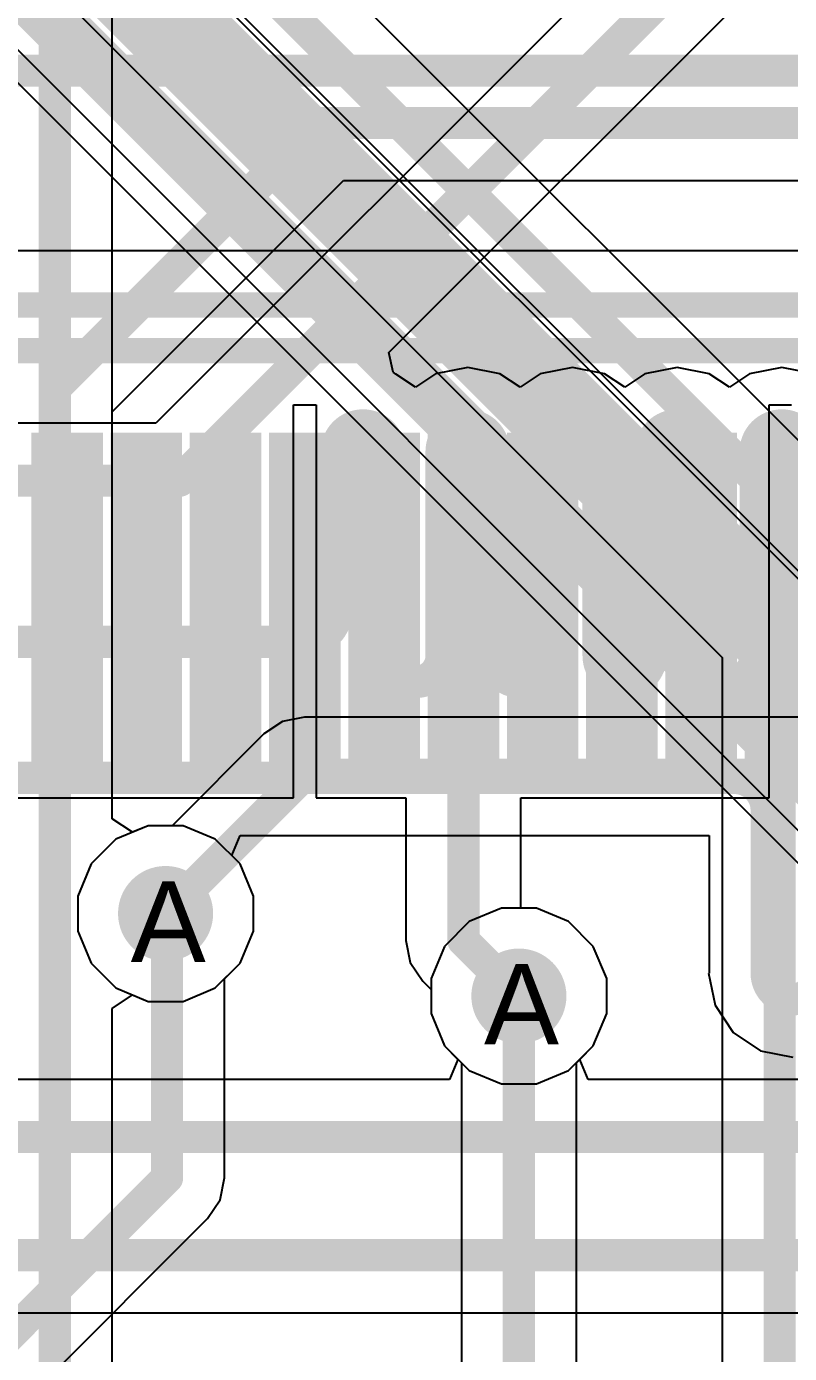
# Model space of a CAD drawing. Header units: inches. Extents: x 0 to 5271, y 0 to 5417.
# Drawn here: x 63.78 to 68.59, y 67.42 to 75.79 of the extents above; entities that cross this region are included whole.
import ezdxf

# ---------------------------------------------------------------- set-up
doc = ezdxf.new("R2010")
doc.units = ezdxf.units.IN
for name, color, linetype in [('Bottom Layer', 5, 'Continuous'), ('Drill Drawing', 1, 'Continuous'), ('L2_GND1', 16, 'Continuous'), ('L3_SIG1', 76, 'Continuous'), ('L4_PWR', 90, 'Continuous'), ('L5_GND2', 156, 'Continuous'), ('L6_SIG2', 130, 'Continuous'), ('L7_GND3', 216, 'Continuous'), ('Top Layer', 1, 'Continuous'), ('Top Paste', 8, 'Continuous'), ('Top Solder', 216, 'Continuous'), ('Via Holes', 16, 'Continuous')]:
    doc.layers.add(name, color=color, linetype=linetype)
doc.styles.add('Arial', font='', dxfattribs={"height": 0.2})
doc.styles.get('Arial').set_extended_font_data('Arial')

# ---------------------------------------------------------------- blocks, each defined once
blk = doc.blocks.new('AS0B826_S78B_7H_23')
at = {"layer": 'Top Layer'}
for points in [[(-10.17505839, 19.13096504), (-9.82505909, 19.13096504), (-9.82505909, 17.13096904), (-10.17505839, 17.13096904)], [(-9.67493239, 19.13096504), (-9.32493309, 19.13096504), (-9.32493309, 17.13096904), (-9.67493239, 17.13096904)], [(-9.175060389999999, 19.13096504), (-8.825061089999998, 19.13096504), (-8.825061089999998, 17.13096904), (-9.175060389999999, 17.13096904)], [(-8.674934389999999, 19.13096504), (-8.32493509, 19.13096504), (-8.32493509, 17.13096904), (-8.674934389999999, 17.13096904)], [(-8.17506239, 19.13096504), (-7.82506309, 19.13096504), (-7.82506309, 17.13096904), (-8.17506239, 17.13096904)], [(-7.674936389999999, 19.13096504), (-7.324937089999999, 19.13096504), (-7.324937089999999, 17.13096904), (-7.674936389999999, 17.13096904)], [(-7.17506439, 19.13096504), (-6.82506509, 19.13096504), (-6.82506509, 17.13096904), (-7.17506439, 17.13096904)], [(-6.675192389999999, 19.13096504), (-6.32519309, 19.13096504), (-6.32519309, 17.13096904), (-6.675192389999999, 17.13096904)], [(-6.17506639, 19.13096504), (-5.825067089999999, 19.13096504), (-5.825067089999999, 17.13096904), (-6.17506639, 17.13096904)], [(-5.67519439, 19.13096504), (-5.325195089999999, 19.13096504), (-5.325195089999999, 17.13096904), (-5.67519439, 17.13096904)]]:
    blk.add_hatch(color=1, dxfattribs=at).paths.add_polyline_path(points)
at = {"layer": 'Top Paste'}
for points in [[(-10.17505839, 19.13096504), (-9.82505909, 19.13096504), (-9.82505909, 17.13096904), (-10.17505839, 17.13096904)], [(-9.67493239, 19.13096504), (-9.32493309, 19.13096504), (-9.32493309, 17.13096904), (-9.67493239, 17.13096904)], [(-9.175060389999999, 19.13096504), (-8.825061089999998, 19.13096504), (-8.825061089999998, 17.13096904), (-9.175060389999999, 17.13096904)], [(-8.674934389999999, 19.13096504), (-8.32493509, 19.13096504), (-8.32493509, 17.13096904), (-8.674934389999999, 17.13096904)], [(-8.17506239, 19.13096504), (-7.82506309, 19.13096504), (-7.82506309, 17.13096904), (-8.17506239, 17.13096904)], [(-7.674936389999999, 19.13096504), (-7.324937089999999, 19.13096504), (-7.324937089999999, 17.13096904), (-7.674936389999999, 17.13096904)], [(-7.17506439, 19.13096504), (-6.82506509, 19.13096504), (-6.82506509, 17.13096904), (-7.17506439, 17.13096904)], [(-6.675192389999999, 19.13096504), (-6.32519309, 19.13096504), (-6.32519309, 17.13096904), (-6.675192389999999, 17.13096904)], [(-6.17506639, 19.13096504), (-5.825067089999999, 19.13096504), (-5.825067089999999, 17.13096904), (-6.17506639, 17.13096904)], [(-5.67519439, 19.13096504), (-5.325195089999999, 19.13096504), (-5.325195089999999, 17.13096904), (-5.67519439, 17.13096904)]]:
    blk.add_hatch(color=8, dxfattribs=at).paths.add_polyline_path(points)
at = {"layer": 'Top Solder'}
for points in [[(-10.22585839, 19.18176504), (-9.77425909, 19.18176504), (-9.77425909, 17.08016904), (-10.22585839, 17.08016904)], [(-9.72573239, 19.18176504), (-9.27413309, 19.18176504), (-9.27413309, 17.08016904), (-9.72573239, 17.08016904)], [(-9.22586039, 19.18176504), (-8.77426109, 19.18176504), (-8.77426109, 17.08016904), (-9.22586039, 17.08016904)], [(-8.72573439, 19.18176504), (-8.27413509, 19.18176504), (-8.27413509, 17.08016904), (-8.72573439, 17.08016904)], [(-8.22586239, 19.18176504), (-7.77426309, 19.18176504), (-7.77426309, 17.08016904), (-8.22586239, 17.08016904)], [(-7.725736389999999, 19.18176504), (-7.274137089999999, 19.18176504), (-7.274137089999999, 17.08016904), (-7.725736389999999, 17.08016904)], [(-7.22586439, 19.18176504), (-6.77426509, 19.18176504), (-6.77426509, 17.08016904), (-7.22586439, 17.08016904)], [(-6.725992389999999, 19.18176504), (-6.274393089999999, 19.18176504), (-6.274393089999999, 17.08016904), (-6.725992389999999, 17.08016904)], [(-6.225866389999999, 19.18176504), (-5.774267089999999, 19.18176504), (-5.774267089999999, 17.08016904), (-6.225866389999999, 17.08016904)], [(-5.725994389999999, 19.18176504), (-5.27439509, 19.18176504), (-5.27439509, 17.08016904), (-5.725994389999999, 17.08016904)]]:
    blk.add_hatch(color=216, dxfattribs=at).paths.add_polyline_path(points)

msp = doc.modelspace()

# ---------------------------------------------------------------- hatches: boundary and pattern name
at = {"layer": 'Bottom Layer'}
h = msp.add_hatch(color=5, dxfattribs=at)
edge = h.paths.add_edge_path()
edge.add_arc((64.6557, 70.1929), 0.2999994, 0, 360)
h = msp.add_hatch(color=5, dxfattribs=at)
edge = h.paths.add_edge_path()
edge.add_arc((66.88434172, 69.67220508), 0.2999994, 0, 360)
at = {"layer": 'L2_GND1'}
h = msp.add_hatch(color=16, dxfattribs=at)
edge = h.paths.add_edge_path()
edge.add_arc((64.6557, 70.1929), 0.2999994, 0, 360)
h = msp.add_hatch(color=16, dxfattribs=at)
edge = h.paths.add_edge_path()
edge.add_arc((66.88434172, 69.67220508), 0.2999994, 0, 360)
at = {"layer": 'L3_SIG1'}
h = msp.add_hatch(color=76, dxfattribs=at)
edge = h.paths.add_edge_path()
edge.add_arc((64.6557, 70.1929), 0.2999994, 0, 360)
h = msp.add_hatch(color=76, dxfattribs=at)
edge = h.paths.add_edge_path()
edge.add_arc((66.88434172, 69.67220508), 0.2999994, 0, 360)
at = {"layer": 'L4_PWR'}
h = msp.add_hatch(color=90, dxfattribs=at)
edge = h.paths.add_edge_path()
edge.add_arc((64.6557, 70.1929), 0.2999994, 0, 360)
h = msp.add_hatch(color=90, dxfattribs=at)
edge = h.paths.add_edge_path()
edge.add_arc((66.88434172, 69.67220508), 0.2999994, 0, 360)
at = {"layer": 'L5_GND2'}
h = msp.add_hatch(color=156, dxfattribs=at)
edge = h.paths.add_edge_path()
edge.add_arc((64.6557, 70.1929), 0.2999994, 0, 360)
h = msp.add_hatch(color=156, dxfattribs=at)
edge = h.paths.add_edge_path()
edge.add_arc((66.88434172, 69.67220508), 0.2999994, 0, 360)
at = {"layer": 'L6_SIG2'}
h = msp.add_hatch(color=130, dxfattribs=at)
edge = h.paths.add_edge_path()
edge.add_arc((64.6557, 70.1929), 0.2999994, 0, 360)
h = msp.add_hatch(color=130, dxfattribs=at)
edge = h.paths.add_edge_path()
edge.add_arc((66.88434172, 69.67220508), 0.2999994, 0, 360)
at = {"layer": 'L7_GND3'}
h = msp.add_hatch(color=216, dxfattribs=at)
edge = h.paths.add_edge_path()
edge.add_arc((64.6557, 70.1929), 0.2999994, 0, 360)
h = msp.add_hatch(color=216, dxfattribs=at)
edge = h.paths.add_edge_path()
edge.add_arc((66.88434172, 69.67220508), 0.2999994, 0, 360)
at = {"layer": 'Top Layer'}
h = msp.add_hatch(color=1, dxfattribs=at)
edge = h.paths.add_edge_path()
edge.add_arc((64.6557, 70.1929), 0.2999994, 0, 360)
h = msp.add_hatch(color=1, dxfattribs=at)
edge = h.paths.add_edge_path()
edge.add_arc((66.88434172, 69.67220508), 0.2999994, 0, 360)
at = {"layer": 'Via Holes'}
h = msp.add_hatch(color=7, dxfattribs=at)
edge = h.paths.add_edge_path()
edge.add_arc((64.6557, 70.1929), 0.1499997, 0, 360)
h = msp.add_hatch(color=7, dxfattribs=at)
edge = h.paths.add_edge_path()
edge.add_arc((66.88434172, 69.67220508), 0.1499997, 0, 360)

# ---------------------------------------------------------------- linework, layer by layer
at = {"layer": 'Bottom Layer'}
for p, q in [((64.31976722, 73.35741741999999), (65.77897944, 74.81663218)), ((65.77897944, 74.81663218), (69.22151256, 74.81663218)), ((64.31976722, 70.79086172), (64.31976722, 73.35741741999999)), ((65.39325249999999, 71.40416757999999), (65.2756251, 71.32557489999999)), ((65.532, 71.43176976), (65.39325249999999, 71.40416757999999)), ((65.5320127, 71.43176722), (65.532, 71.43176976)), ((74.25001405999998, 71.43176722), (65.5320127, 71.43176722)), ((65.27562001999999, 71.32556728), (64.6969496, 70.7468994)), ((65.2756251, 71.32557489999999), (65.27562001999999, 71.32556728)), ((64.44676976, 70.70600286), (64.31976722, 70.79086172)), ((64.5455021, 70.7468994), (64.44676976, 70.70600286)), ((64.6969496, 70.7468994), (64.5455021, 70.7468994))]:
    msp.add_line(p, q, dxfattribs=at)
for points in [[(61.45110392, 75.50939939999999, 0.2032, 0.2032, 0), (98.15467287999999, 75.50939939999999, 0.2032, 0.2032, 0)], [(63.95719999999999, 73.5076, 0.2032, 0.2032, 0), (65.62879939999999, 75.1791994, 0.2032, 0.2032, 0)], [(65.62879939999999, 75.1791994, 0.2032, 0.2032, 0), (98.82659939999999, 75.1791994, 0.2032, 0.2032, 0)], [(63.95719999999999, 65.3796, 0.2032, 0.2032, 0), (63.95719999999999, 73.5076, 0.2032, 0.2032, 0)], [(64.6557, 70.1929, 0.2032, 0.2032, 0), (65.532, 71.0692, 0.2032, 0.2032, 0)], [(65.532, 71.0692, 0.2032, 0.2032, 0), (74.40019663999999, 71.0692, 0.2032, 0.2032, 0)]]:
    msp.add_lwpolyline(points, format="xyseb", dxfattribs=at)
for points in [[(65.5779994, 75.1791994, 0.1016, 0.1016, 1), (65.6795994, 75.1791994, 0.1016, 0.1016, 1)], [(65.5779994, 75.1791994, 0.1016, 0.1016, 1), (65.6795994, 75.1791994, 0.1016, 0.1016, 1)], [(63.9064, 73.5076, 0.1016, 0.1016, 1), (64.008, 73.5076, 0.1016, 0.1016, 1)], [(63.9064, 73.5076, 0.1016, 0.1016, 1), (64.008, 73.5076, 0.1016, 0.1016, 1)], [(65.48119999999999, 71.0692, 0.1016, 0.1016, 1), (65.58279999999999, 71.0692, 0.1016, 0.1016, 1)], [(65.48119999999999, 71.0692, 0.1016, 0.1016, 1), (65.58279999999999, 71.0692, 0.1016, 0.1016, 1)], [(64.60489999999999, 70.1929, 0.1016, 0.1016, 1), (64.70649999999999, 70.1929, 0.1016, 0.1016, 1)]]:
    msp.add_lwpolyline(points, format="xyseb", close=True, dxfattribs=at)
at = {"layer": 'L2_GND1'}
for p, q in [((64.31976722, 70.79086172), (64.31976722, 76.9188327)), ((64.44676976, 70.70600286), (64.31976722, 70.79086172)), ((64.5455021, 70.7468994), (64.44676976, 70.70600286)), ((64.7658979, 70.7468994), (64.5455021, 70.7468994)), ((64.96951446, 70.66255869999999), (64.7658979, 70.7468994)), ((65.12535869999999, 70.50671446), (64.96951446, 70.66255869999999)), ((65.2096994, 70.3030979), (65.12535869999999, 70.50671446)), ((65.2096994, 70.08270209999999), (65.2096994, 70.3030979)), ((66.77414382, 70.22620447999999), (66.57052725999999, 70.14186378)), ((66.99453962, 70.22620447999999), (66.77414382, 70.22620447999999)), ((67.19815618, 70.14186378), (66.99453962, 70.22620447999999)), ((65.12535869999999, 69.87908553999999), (65.2096994, 70.08270209999999)), ((66.57052725999999, 70.14186378), (66.41468302, 69.98601954)), ((67.35400041999999, 69.98601954), (67.19815618, 70.14186378)), ((66.41468302, 69.98601954), (66.33034232, 69.78240297999999)), ((67.43834111999999, 69.78240297999999), (67.35400041999999, 69.98601954)), ((64.96951446, 69.7232413), (65.12535869999999, 69.87908553999999)), ((66.33034232, 69.78240297999999), (66.33034232, 69.56200718)), ((67.43834111999999, 69.56200718), (67.43834111999999, 69.78240297999999)), ((64.31976722, 69.59493828), (64.44676976, 69.67979714)), ((64.44676976, 69.67979714), (64.5455021, 69.6389006)), ((64.7658979, 69.6389006), (64.96951446, 69.7232413)), ((64.31976722, 65.80050594), (64.31976722, 69.59493828)), ((64.5455021, 69.6389006), (64.7658979, 69.6389006)), ((66.33034232, 69.56200718), (66.41468302, 69.35839062)), ((67.35400041999999, 69.35839062), (67.43834111999999, 69.56200718)), ((66.41468302, 69.35839062), (66.57052725999999, 69.20254638)), ((67.19815618, 69.20254638), (67.35400041999999, 69.35839062)), ((66.57052725999999, 69.20254638), (66.77414382, 69.11820567999999)), ((66.99453962, 69.11820567999999), (67.19815618, 69.20254638)), ((66.77414382, 69.11820567999999), (66.99453962, 69.11820567999999))]:
    msp.add_line(p, q, dxfattribs=at)
msp.add_lwpolyline([(63.95719999999999, 65.3796, 0.2032, 0.2032, 0), (63.95719999999999, 78.0034, 0.2032, 0.2032, 0)], format="xyseb", dxfattribs=at)
at = {"layer": 'L3_SIG1'}
for p, q in [((60.02711134, 79.12932357999999), (71.72180474, 67.43463272)), ((69.07125631999999, 72.75256721999999), (64.9078839, 76.91593964)), ((64.5455021, 70.7468994), (64.34188553999999, 70.66255869999999)), ((64.7658979, 70.7468994), (64.5455021, 70.7468994)), ((64.96951446, 70.66255869999999), (64.7658979, 70.7468994)), ((64.34188553999999, 70.66255869999999), (64.1860413, 70.50671446)), ((65.12535869999999, 70.50671446), (64.96951446, 70.66255869999999)), ((64.1860413, 70.50671446), (64.1017006, 70.3030979)), ((65.2096994, 70.3030979), (65.12535869999999, 70.50671446)), ((64.1017006, 70.3030979), (64.1017006, 70.08270209999999)), ((65.2096994, 70.08270209999999), (65.2096994, 70.3030979)), ((66.77414382, 70.22620447999999), (66.57052725999999, 70.14186378)), ((66.99453962, 70.22620447999999), (66.77414382, 70.22620447999999)), ((67.19815618, 70.14186378), (66.99453962, 70.22620447999999)), ((64.1017006, 70.08270209999999), (64.1860413, 69.87908553999999)), ((65.12535869999999, 69.87908553999999), (65.2096994, 70.08270209999999)), ((66.57052725999999, 70.14186378), (66.41468302, 69.98601954)), ((67.35400041999999, 69.98601954), (67.19815618, 70.14186378)), ((66.41468302, 69.98601954), (66.33034232, 69.78240297999999)), ((67.43834111999999, 69.78240297999999), (67.35400041999999, 69.98601954)), ((64.1860413, 69.87908553999999), (64.34188553999999, 69.7232413)), ((64.96951446, 69.7232413), (65.12535869999999, 69.87908553999999)), ((66.33034232, 69.78240297999999), (66.33034232, 69.56200718)), ((67.43834111999999, 69.56200718), (67.43834111999999, 69.78240297999999)), ((64.34188553999999, 69.7232413), (64.5455021, 69.6389006)), ((64.7658979, 69.6389006), (64.96951446, 69.7232413)), ((64.5455021, 69.6389006), (64.7658979, 69.6389006)), ((66.33034232, 69.56200718), (66.41468302, 69.35839062)), ((67.35400041999999, 69.35839062), (67.43834111999999, 69.56200718)), ((66.41468302, 69.35839062), (66.52177449999999, 69.25129913999999)), ((67.24690894, 69.25129913999999), (67.35400041999999, 69.35839062)), ((66.52177449999999, 69.25129913999999), (66.52177449999999, 45.95252176)), ((67.24690894, 45.80235441999999), (67.24690894, 69.25129913999999))]:
    msp.add_line(p, q, dxfattribs=at)
for points in [[(54.26364052, 85.4055442, 0.2032, 0.2032, 0), (71.97818471999999, 67.691, 0.2032, 0.2032, 0)], [(54.90214571999999, 85.30585427999999, 0.2032, 0.2032, 0), (71.80579999999999, 68.4022, 0.2032, 0.2032, 0)], [(55.56361251999999, 85.20864848, 0.2032, 0.2032, 0), (71.71965082, 69.05261018, 0.2032, 0.2032, 0)], [(56.20211772, 85.10895855999999, 0.2032, 0.2032, 0), (68.92107628, 72.39, 0.2032, 0.2032, 0)], [(66.88434172, 45.80234171999999, 0.2032, 0.2032, 0), (66.88434172, 69.67220508, 0.2032, 0.2032, 0)]]:
    msp.add_lwpolyline(points, format="xyseb", dxfattribs=at)
msp.add_lwpolyline([(66.83354172, 69.67220508, 0.1016, 0.1016, 1), (66.93514172, 69.67220508, 0.1016, 0.1016, 1)], format="xyseb", close=True, dxfattribs=at)
at = {"layer": 'L4_PWR'}
for p, q in [((64.5455021, 70.7468994), (64.34188553999999, 70.66255869999999)), ((64.7658979, 70.7468994), (64.5455021, 70.7468994)), ((64.96951446, 70.66255869999999), (64.7658979, 70.7468994)), ((64.34188553999999, 70.66255869999999), (64.1860413, 70.50671446)), ((65.12535869999999, 70.50671446), (64.96951446, 70.66255869999999)), ((64.1860413, 70.50671446), (64.1017006, 70.3030979)), ((65.2096994, 70.3030979), (65.12535869999999, 70.50671446)), ((64.1017006, 70.3030979), (64.1017006, 70.08270209999999)), ((65.2096994, 70.08270209999999), (65.2096994, 70.3030979)), ((66.77414382, 70.22620447999999), (66.57052725999999, 70.14186378)), ((66.99453962, 70.22620447999999), (66.77414382, 70.22620447999999)), ((67.19815618, 70.14186378), (66.99453962, 70.22620447999999)), ((64.1017006, 70.08270209999999), (64.1860413, 69.87908553999999)), ((65.12535869999999, 69.87908553999999), (65.2096994, 70.08270209999999)), ((66.57052725999999, 70.14186378), (66.41468302, 69.98601954)), ((67.35400041999999, 69.98601954), (67.19815618, 70.14186378)), ((66.41468302, 69.98601954), (66.33034232, 69.78240297999999)), ((67.43834111999999, 69.78240297999999), (67.35400041999999, 69.98601954)), ((64.1860413, 69.87908553999999), (64.34188553999999, 69.7232413)), ((64.96951446, 69.7232413), (65.12535869999999, 69.87908553999999)), ((66.33034232, 69.78240297999999), (66.33034232, 69.56200718)), ((67.43834111999999, 69.56200718), (67.43834111999999, 69.78240297999999)), ((64.34188553999999, 69.7232413), (64.5455021, 69.6389006)), ((64.7658979, 69.6389006), (64.96951446, 69.7232413)), ((64.5455021, 69.6389006), (64.7658979, 69.6389006)), ((66.33034232, 69.56200718), (66.41468302, 69.35839062)), ((67.35400041999999, 69.35839062), (67.43834111999999, 69.56200718)), ((66.41468302, 69.35839062), (66.57052725999999, 69.20254638)), ((67.19815618, 69.20254638), (67.35400041999999, 69.35839062)), ((66.57052725999999, 69.20254638), (66.77414382, 69.11820567999999)), ((66.99453962, 69.11820567999999), (67.19815618, 69.20254638)), ((66.77414382, 69.11820567999999), (66.99453962, 69.11820567999999))]:
    msp.add_line(p, q, dxfattribs=at)
at = {"layer": 'L5_GND2'}
for p, q in [((68.7855749, 72.2145749), (61.4703749, 79.52977489999999)), ((61.06381742, 78.91083277999999), (68.16663278, 71.80801742)), ((68.16663278, 71.80801742), (68.16663278, 61.74130654)), ((64.5455021, 70.7468994), (64.34188553999999, 70.66255869999999)), ((64.7658979, 70.7468994), (64.5455021, 70.7468994)), ((64.96951446, 70.66255869999999), (64.7658979, 70.7468994)), ((64.34188553999999, 70.66255869999999), (64.1860413, 70.50671446)), ((65.12535869999999, 70.50671446), (64.96951446, 70.66255869999999)), ((64.1860413, 70.50671446), (64.1017006, 70.3030979)), ((65.2096994, 70.3030979), (65.12535869999999, 70.50671446)), ((64.1017006, 70.3030979), (64.1017006, 70.08270209999999)), ((65.2096994, 70.08270209999999), (65.2096994, 70.3030979)), ((66.77414382, 70.22620447999999), (66.57052725999999, 70.14186378)), ((66.99453962, 70.22620447999999), (66.77414382, 70.22620447999999)), ((67.19815618, 70.14186378), (66.99453962, 70.22620447999999)), ((64.1017006, 70.08270209999999), (64.1860413, 69.87908553999999)), ((65.12535869999999, 69.87908553999999), (65.2096994, 70.08270209999999)), ((66.57052725999999, 70.14186378), (66.41468302, 69.98601954)), ((67.35400041999999, 69.98601954), (67.19815618, 70.14186378)), ((66.41468302, 69.98601954), (66.33034232, 69.78240297999999)), ((67.43834111999999, 69.78240297999999), (67.35400041999999, 69.98601954)), ((64.1860413, 69.87908553999999), (64.34188553999999, 69.7232413)), ((64.96951446, 69.7232413), (65.12535869999999, 69.87908553999999)), ((66.33034232, 69.78240297999999), (66.33034232, 69.56200718)), ((67.43834111999999, 69.56200718), (67.43834111999999, 69.78240297999999)), ((64.34188553999999, 69.7232413), (64.5455021, 69.6389006)), ((64.7658979, 69.6389006), (64.96951446, 69.7232413)), ((64.5455021, 69.6389006), (64.7658979, 69.6389006)), ((66.33034232, 69.56200718), (66.41468302, 69.35839062)), ((67.35400041999999, 69.35839062), (67.43834111999999, 69.56200718)), ((66.41468302, 69.35839062), (66.57052725999999, 69.20254638)), ((67.19815618, 69.20254638), (67.35400041999999, 69.35839062)), ((66.57052725999999, 69.20254638), (66.77414382, 69.11820567999999)), ((66.99453962, 69.11820567999999), (67.19815618, 69.20254638)), ((66.77414382, 69.11820567999999), (66.99453962, 69.11820567999999))]:
    msp.add_line(p, q, dxfattribs=at)
for points in [[(61.214, 79.2734, 0.2032, 0.2032, 0), (68.52919999999999, 71.9582, 0.2032, 0.2032, 0)], [(68.52919999999999, 61.32040059999999, 0.2032, 0.2032, 0), (68.52919999999999, 71.9582, 0.2032, 0.2032, 0)]]:
    msp.add_lwpolyline(points, format="xyseb", dxfattribs=at)
msp.add_lwpolyline([(68.4784, 71.9582, 0.1016, 0.1016, 1), (68.58, 71.9582, 0.1016, 0.1016, 1)], format="xyseb", close=True, dxfattribs=at)
msp.add_lwpolyline([(68.4784, 71.9582, 0.1016, 0.1016, 1), (68.58, 71.9582, 0.1016, 0.1016, 1)], format="xyseb", close=True, dxfattribs=at)
at = {"layer": 'L6_SIG2'}
for p, q in [((66.06493264, 73.73098284), (74.00708084, 81.67313358)), ((68.21194892, 76.90349872), (64.59441741999998, 73.28596721999999)), ((66.09037582, 73.60886726), (66.06493264, 73.73098284)), ((66.10835648, 73.59480074), (66.09037582, 73.60886726)), ((66.23160744, 73.51244885999999), (66.10835648, 73.59480074)), ((66.35864046, 73.59732804), (66.23160744, 73.51244885999999)), ((66.56180744, 73.63773943999999), (66.35864046, 73.59732804)), ((66.76497441999999, 73.59732804), (66.56180744, 73.63773943999999)), ((66.89200743999999, 73.51244885999999), (66.76497441999999, 73.59732804)), ((67.01904046, 73.59732804), (66.89200743999999, 73.51244885999999)), ((67.22220744, 73.63773943999999), (67.01904046, 73.59732804)), ((67.42537442, 73.59732804), (67.22220744, 73.63773943999999)), ((67.55240744, 73.51244885999999), (67.42537442, 73.59732804)), ((67.67944046, 73.59732804), (67.55240744, 73.51244885999999)), ((67.88260744, 73.63773943999999), (67.67944046, 73.59732804)), ((68.08577441999999, 73.59732804), (67.88260744, 73.63773943999999)), ((68.21280743999999, 73.51244885999999), (68.08577441999999, 73.59732804)), ((68.33984045999999, 73.59732804), (68.21280743999999, 73.51244885999999)), ((68.54300744, 73.63773943999999), (68.33984045999999, 73.59732804)), ((68.74617442, 73.59732804), (68.54300744, 73.63773943999999)), ((64.59441741999998, 73.28596721999999), (61.23057604, 73.28596721999999)), ((65.07328362, 70.55878953999999), (65.12588956, 70.68578953999999)), ((65.12588956, 70.68578953999999), (68.08483208, 70.68578953999999)), ((68.08483208, 70.68578953999999), (68.08483208, 69.81716288)), ((65.12535869999999, 70.50671446), (65.07328362, 70.55878953999999)), ((65.2096994, 70.3030979), (65.12535869999999, 70.50671446)), ((65.2096994, 70.08270209999999), (65.2096994, 70.3030979)), ((66.77414382, 70.22620447999999), (66.57052725999999, 70.14186378)), ((66.99453962, 70.22620447999999), (66.77414382, 70.22620447999999)), ((67.19815618, 70.14186378), (66.99453962, 70.22620447999999)), ((65.12535869999999, 69.87908553999999), (65.2096994, 70.08270209999999)), ((66.57052725999999, 70.14186378), (66.41468302, 69.98601954)), ((67.35400041999999, 69.98601954), (67.19815618, 70.14186378)), ((66.41468302, 69.98601954), (66.33034232, 69.78240297999999)), ((67.43834111999999, 69.78240297999999), (67.35400041999999, 69.98601954)), ((65.02735788, 69.78108472), (65.12535869999999, 69.87908553999999)), ((68.08483208, 69.81716288), (68.08159866, 69.81716288)), ((68.08159866, 69.81716288), (68.12201006000001, 69.6139959)), ((65.02735788, 68.52560335999999), (65.02735788, 69.78108472)), ((66.33034232, 69.78240297999999), (66.33034232, 69.56200718)), ((67.43834111999999, 69.56200718), (67.43834111999999, 69.78240297999999)), ((66.33034232, 69.56200718), (66.41468302, 69.35839062)), ((67.35400041999999, 69.35839062), (67.43834111999999, 69.56200718)), ((68.12201006000001, 69.6139959), (68.23709491999999, 69.44175849999999)), ((68.23709491999999, 69.44175849999999), (68.40933232, 69.32667364)), ((66.41468302, 69.35839062), (66.57052725999999, 69.20254638)), ((67.19815618, 69.20254638), (67.35400041999999, 69.35839062)), ((68.40933232, 69.32667364), (68.6124993, 69.28626224)), ((66.57052725999999, 69.20254638), (66.77414382, 69.11820567999999)), ((66.99453962, 69.11820567999999), (67.19815618, 69.20254638)), ((66.77414382, 69.11820567999999), (66.99453962, 69.11820567999999)), ((64.99975824, 68.38684316), (65.02736042, 68.52559065999999)), ((65.02736042, 68.52559065999999), (65.02735788, 68.52560335999999)), ((64.92116556, 68.26921576), (64.99975824, 68.38684316)), ((63.79714698, 67.14519718), (64.92115794, 68.26921068)), ((64.92115794, 68.26921068), (64.92116556, 68.26921576))]:
    msp.add_line(p, q, dxfattribs=at)
for points in [[(64.74459999999999, 72.9234, 0.2032, 0.2032, 0), (73.85690079999999, 82.0357008, 0.2032, 0.2032, 0)], [(65.73630744, 73.10683879999999, 0.2032, 0.2032, -0.9999999999999999), (66.06650744, 73.10683879999999, 0.2032, 0.2032, 0)], [(66.39670744, 73.10683879999999, 0.2032, 0.2032, -0.9999999999999999), (66.72690743999999, 73.10683879999999, 0.2032, 0.2032, 0)], [(67.05710744, 73.10683879999999, 0.2032, 0.2032, -0.9999999999999999), (67.38730744, 73.10683879999999, 0.2032, 0.2032, 0)], [(67.71750743999999, 73.10683879999999, 0.2032, 0.2032, -0.9999999999999999), (68.04770744, 73.10683879999999, 0.2032, 0.2032, 0)], [(68.37790743999999, 73.10683879999999, 0.2032, 0.2032, -0.9999999999999999), (68.70810744, 73.10683879999999, 0.2032, 0.2032, 0)], [(65.73630744, 72.11059999999999, 0.2032, 0.2032, 0), (65.73630744, 73.10683879999999, 0.2032, 0.2032, 0)], [(66.06650744, 71.8185, 0.2032, 0.2032, 0), (66.06650744, 73.10683879999999, 0.2032, 0.2032, 0)], [(66.39670744, 71.8185, 0.2032, 0.2032, 0), (66.39670744, 73.10683879999999, 0.2032, 0.2032, 0)], [(66.72690743999999, 71.8185, 0.2032, 0.2032, 0), (66.72690743999999, 73.10683879999999, 0.2032, 0.2032, 0)], [(67.05710744, 71.8185, 0.2032, 0.2032, 0), (67.05710744, 73.10683879999999, 0.2032, 0.2032, 0)], [(67.38730744, 71.8185, 0.2032, 0.2032, 0), (67.38730744, 73.10683879999999, 0.2032, 0.2032, 0)], [(67.71750743999999, 71.8185, 0.2032, 0.2032, 0), (67.71750743999999, 73.10683879999999, 0.2032, 0.2032, 0)], [(68.04770744, 71.8185, 0.2032, 0.2032, 0), (68.04770744, 73.10683879999999, 0.2032, 0.2032, 0)], [(68.37790743999999, 71.8185, 0.2032, 0.2032, 0), (68.37790743999999, 73.10683879999999, 0.2032, 0.2032, 0)], [(58.89070264, 72.9234, 0.2032, 0.2032, 0), (64.74459999999999, 72.9234, 0.2032, 0.2032, 0)], [(65.73630744, 72.11059999999999, 0.2032, 0.2032, -0.4142135623730951), (65.53310744, 71.9074, 0.2032, 0.2032, 0)], [(58.90502823999999, 71.9074, 0.2032, 0.2032, 0), (65.43149474, 71.9074, 0.2032, 0.2032, 0)], [(65.43149474, 71.9074, 0.2032, 0.2032, 0), (65.53310744, 71.9074, 0.2032, 0.2032, 0)], [(66.39670744, 71.8185, 0.2032, 0.2032, -0.9999999999999999), (66.06650744, 71.8185, 0.2032, 0.2032, 0)], [(67.05710744, 71.8185, 0.2032, 0.2032, -0.9999999999999999), (66.72690743999999, 71.8185, 0.2032, 0.2032, 0)], [(67.71750743999999, 71.8185, 0.2032, 0.2032, -0.9999999999999999), (67.38730744, 71.8185, 0.2032, 0.2032, 0)], [(68.37790743999999, 71.8185, 0.2032, 0.2032, -0.9999999999999999), (68.04770744, 71.8185, 0.2032, 0.2032, 0)], [(59.0763106, 71.04835676, 0.2032, 0.2032, 0), (67.8123866, 71.04835676, 0.2032, 0.2032, 0)], [(67.8123866, 71.04835676, 0.2032, 0.2032, 0), (68.2441993, 71.04835676, 0.2032, 0.2032, 0)], [(68.2441993, 71.04835676, 0.2032, 0.2032, -0.4142135623730951), (68.4473993, 70.84515676, 0.2032, 0.2032, 0)], [(68.4473993, 69.81716288, 0.2032, 0.2032, 0), (68.4473993, 70.84515676, 0.2032, 0.2032, 0)], [(64.6557, 70.1929, 0.2032, 0.2032, 0), (64.66479066, 70.18380934, 0.2032, 0.2032, 0)], [(64.66479066, 68.52559065999999, 0.2032, 0.2032, 0), (64.66479066, 70.18380934, 0.2032, 0.2032, 0)], [(68.77759929999999, 69.81716288, 0.2032, 0.2032, -0.9999999999999999), (68.4473993, 69.81716288, 0.2032, 0.2032, 0)], [(63.54077208, 67.40157208, 0.2032, 0.2032, 0), (64.66479066, 68.52559065999999, 0.2032, 0.2032, 0)]]:
    msp.add_lwpolyline(points, format="xyseb", dxfattribs=at)
for points in [[(65.68550744, 73.10683879999999, 0.1016, 0.1016, 1), (65.78710744, 73.10683879999999, 0.1016, 0.1016, 1)], [(65.68550744, 73.10683879999999, 0.1016, 0.1016, 1), (65.78710744, 73.10683879999999, 0.1016, 0.1016, 1)], [(66.01570744, 73.10683879999999, 0.1016, 0.1016, 1), (66.11730743999999, 73.10683879999999, 0.1016, 0.1016, 1)], [(66.01570744, 73.10683879999999, 0.1016, 0.1016, 1), (66.11730743999999, 73.10683879999999, 0.1016, 0.1016, 1)], [(66.34590743999999, 73.10683879999999, 0.1016, 0.1016, 1), (66.44750744, 73.10683879999999, 0.1016, 0.1016, 1)], [(66.34590743999999, 73.10683879999999, 0.1016, 0.1016, 1), (66.44750744, 73.10683879999999, 0.1016, 0.1016, 1)], [(66.67610744, 73.10683879999999, 0.1016, 0.1016, 1), (66.77770744, 73.10683879999999, 0.1016, 0.1016, 1)], [(66.67610744, 73.10683879999999, 0.1016, 0.1016, 1), (66.77770744, 73.10683879999999, 0.1016, 0.1016, 1)], [(67.00630744, 73.10683879999999, 0.1016, 0.1016, 1), (67.10790743999999, 73.10683879999999, 0.1016, 0.1016, 1)], [(67.00630744, 73.10683879999999, 0.1016, 0.1016, 1), (67.10790743999999, 73.10683879999999, 0.1016, 0.1016, 1)], [(67.33650743999999, 73.10683879999999, 0.1016, 0.1016, 1), (67.43810744, 73.10683879999999, 0.1016, 0.1016, 1)], [(67.33650743999999, 73.10683879999999, 0.1016, 0.1016, 1), (67.43810744, 73.10683879999999, 0.1016, 0.1016, 1)], [(67.66670744, 73.10683879999999, 0.1016, 0.1016, 1), (67.76830743999999, 73.10683879999999, 0.1016, 0.1016, 1)], [(67.66670744, 73.10683879999999, 0.1016, 0.1016, 1), (67.76830743999999, 73.10683879999999, 0.1016, 0.1016, 1)], [(67.99690744, 73.10683879999999, 0.1016, 0.1016, 1), (68.09850744, 73.10683879999999, 0.1016, 0.1016, 1)], [(67.99690744, 73.10683879999999, 0.1016, 0.1016, 1), (68.09850744, 73.10683879999999, 0.1016, 0.1016, 1)], [(68.32710743999999, 73.10683879999999, 0.1016, 0.1016, 1), (68.42870744, 73.10683879999999, 0.1016, 0.1016, 1)], [(68.32710743999999, 73.10683879999999, 0.1016, 0.1016, 1), (68.42870744, 73.10683879999999, 0.1016, 0.1016, 1)], [(64.6938, 72.9234, 0.1016, 0.1016, 1), (64.7954, 72.9234, 0.1016, 0.1016, 1)], [(64.6938, 72.9234, 0.1016, 0.1016, 1), (64.7954, 72.9234, 0.1016, 0.1016, 1)], [(65.68550744, 72.11059999999999, 0.1016, 0.1016, 1), (65.78710744, 72.11059999999999, 0.1016, 0.1016, 1)], [(65.68550744, 72.11059999999999, 0.1016, 0.1016, 1), (65.78710744, 72.11059999999999, 0.1016, 0.1016, 1)], [(65.38069474, 71.9074, 0.1016, 0.1016, 1), (65.48229474, 71.9074, 0.1016, 0.1016, 1)], [(65.38069474, 71.9074, 0.1016, 0.1016, 1), (65.48229474, 71.9074, 0.1016, 0.1016, 1)], [(65.48230744, 71.9074, 0.1016, 0.1016, 1), (65.58390743999999, 71.9074, 0.1016, 0.1016, 1)], [(65.48230744, 71.9074, 0.1016, 0.1016, 1), (65.58390743999999, 71.9074, 0.1016, 0.1016, 1)], [(66.01570744, 71.8185, 0.1016, 0.1016, 1), (66.11730743999999, 71.8185, 0.1016, 0.1016, 1)], [(66.01570744, 71.8185, 0.1016, 0.1016, 1), (66.11730743999999, 71.8185, 0.1016, 0.1016, 1)], [(66.34590743999999, 71.8185, 0.1016, 0.1016, 1), (66.44750744, 71.8185, 0.1016, 0.1016, 1)], [(66.34590743999999, 71.8185, 0.1016, 0.1016, 1), (66.44750744, 71.8185, 0.1016, 0.1016, 1)], [(66.67610744, 71.8185, 0.1016, 0.1016, 1), (66.77770744, 71.8185, 0.1016, 0.1016, 1)], [(66.67610744, 71.8185, 0.1016, 0.1016, 1), (66.77770744, 71.8185, 0.1016, 0.1016, 1)], [(67.00630744, 71.8185, 0.1016, 0.1016, 1), (67.10790743999999, 71.8185, 0.1016, 0.1016, 1)], [(67.00630744, 71.8185, 0.1016, 0.1016, 1), (67.10790743999999, 71.8185, 0.1016, 0.1016, 1)], [(67.33650743999999, 71.8185, 0.1016, 0.1016, 1), (67.43810744, 71.8185, 0.1016, 0.1016, 1)], [(67.33650743999999, 71.8185, 0.1016, 0.1016, 1), (67.43810744, 71.8185, 0.1016, 0.1016, 1)], [(67.66670744, 71.8185, 0.1016, 0.1016, 1), (67.76830743999999, 71.8185, 0.1016, 0.1016, 1)], [(67.66670744, 71.8185, 0.1016, 0.1016, 1), (67.76830743999999, 71.8185, 0.1016, 0.1016, 1)], [(67.99690744, 71.8185, 0.1016, 0.1016, 1), (68.09850744, 71.8185, 0.1016, 0.1016, 1)], [(67.99690744, 71.8185, 0.1016, 0.1016, 1), (68.09850744, 71.8185, 0.1016, 0.1016, 1)], [(68.32710743999999, 71.8185, 0.1016, 0.1016, 1), (68.42870744, 71.8185, 0.1016, 0.1016, 1)], [(68.32710743999999, 71.8185, 0.1016, 0.1016, 1), (68.42870744, 71.8185, 0.1016, 0.1016, 1)], [(67.76158659999999, 71.04835676, 0.1016, 0.1016, 1), (67.86318659999999, 71.04835676, 0.1016, 0.1016, 1)], [(67.76158659999999, 71.04835676, 0.1016, 0.1016, 1), (67.86318659999999, 71.04835676, 0.1016, 0.1016, 1)], [(68.1933993, 71.04835676, 0.1016, 0.1016, 1), (68.29499929999999, 71.04835676, 0.1016, 0.1016, 1)], [(68.1933993, 71.04835676, 0.1016, 0.1016, 1), (68.29499929999999, 71.04835676, 0.1016, 0.1016, 1)], [(68.39659929999999, 70.84515676, 0.1016, 0.1016, 1), (68.4981993, 70.84515676, 0.1016, 0.1016, 1)], [(68.39659929999999, 70.84515676, 0.1016, 0.1016, 1), (68.4981993, 70.84515676, 0.1016, 0.1016, 1)], [(64.60489999999999, 70.1929, 0.1016, 0.1016, 1), (64.70649999999999, 70.1929, 0.1016, 0.1016, 1)], [(64.61399066, 70.18380934, 0.1016, 0.1016, 1), (64.71559065999999, 70.18380934, 0.1016, 0.1016, 1)], [(64.61399066, 70.18380934, 0.1016, 0.1016, 1), (64.71559065999999, 70.18380934, 0.1016, 0.1016, 1)], [(68.39659929999999, 69.81716288, 0.1016, 0.1016, 1), (68.4981993, 69.81716288, 0.1016, 0.1016, 1)], [(68.39659929999999, 69.81716288, 0.1016, 0.1016, 1), (68.4981993, 69.81716288, 0.1016, 0.1016, 1)], [(64.61399066, 68.52559065999999, 0.1016, 0.1016, 1), (64.71559065999999, 68.52559065999999, 0.1016, 0.1016, 1)], [(64.61399066, 68.52559065999999, 0.1016, 0.1016, 1), (64.71559065999999, 68.52559065999999, 0.1016, 0.1016, 1)]]:
    msp.add_lwpolyline(points, format="xyseb", close=True, dxfattribs=at)
at = {"layer": 'L7_GND3'}
for p, q in [((74.87218198, 66.07716781999999), (59.41756722, 81.53178512)), ((58.55853667999999, 80.80566008), (78.5659465, 60.7982528)), ((64.5455021, 70.7468994), (64.34188553999999, 70.66255869999999)), ((64.7658979, 70.7468994), (64.5455021, 70.7468994)), ((64.96951446, 70.66255869999999), (64.7658979, 70.7468994)), ((64.34188553999999, 70.66255869999999), (64.1860413, 70.50671446)), ((65.12535869999999, 70.50671446), (64.96951446, 70.66255869999999)), ((64.1860413, 70.50671446), (64.1017006, 70.3030979)), ((65.2096994, 70.3030979), (65.12535869999999, 70.50671446)), ((64.1017006, 70.3030979), (64.1017006, 70.08270209999999)), ((65.2096994, 70.08270209999999), (65.2096994, 70.3030979)), ((66.77414382, 70.22620447999999), (66.57052725999999, 70.14186378)), ((66.99453962, 70.22620447999999), (66.77414382, 70.22620447999999)), ((67.19815618, 70.14186378), (66.99453962, 70.22620447999999)), ((64.1017006, 70.08270209999999), (64.1860413, 69.87908553999999)), ((65.12535869999999, 69.87908553999999), (65.2096994, 70.08270209999999)), ((66.57052725999999, 70.14186378), (66.41468302, 69.98601954)), ((67.35400041999999, 69.98601954), (67.19815618, 70.14186378)), ((66.41468302, 69.98601954), (66.33034232, 69.78240297999999)), ((67.43834111999999, 69.78240297999999), (67.35400041999999, 69.98601954)), ((64.1860413, 69.87908553999999), (64.34188553999999, 69.7232413)), ((64.96951446, 69.7232413), (65.12535869999999, 69.87908553999999)), ((66.33034232, 69.78240297999999), (66.33034232, 69.56200718)), ((67.43834111999999, 69.56200718), (67.43834111999999, 69.78240297999999)), ((64.34188553999999, 69.7232413), (64.5455021, 69.6389006)), ((64.7658979, 69.6389006), (64.96951446, 69.7232413)), ((64.5455021, 69.6389006), (64.7658979, 69.6389006)), ((66.33034232, 69.56200718), (66.41468302, 69.35839062)), ((67.35400041999999, 69.35839062), (67.43834111999999, 69.56200718)), ((66.41468302, 69.35839062), (66.57052725999999, 69.20254638)), ((67.19815618, 69.20254638), (67.35400041999999, 69.35839062)), ((66.57052725999999, 69.20254638), (66.77414382, 69.11820567999999)), ((66.99453962, 69.11820567999999), (67.19815618, 69.20254638)), ((66.77414382, 69.11820567999999), (66.99453962, 69.11820567999999))]:
    msp.add_line(p, q, dxfattribs=at)
for points in [[(59.055, 81.38160254, 0.2032, 0.2032, 0), (74.72200193999998, 65.7146006, 0.2032, 0.2032, 0)], [(58.65525988, 81.22168667999999, 0.2032, 0.2032, 0), (78.82232647999999, 61.05462007999999, 0.2032, 0.2032, 0)]]:
    msp.add_lwpolyline(points, format="xyseb", dxfattribs=at)
at = {"layer": 'Top Layer'}
for p, q in [((68.72298676, 74.37233791999999), (63.5469138, 74.37233791999999)), ((65.46330569999999, 70.92195874), (65.46330569999999, 73.40268022)), ((65.46330569999999, 73.40268022), (65.60530693999999, 73.40268022)), ((65.60530693999999, 73.40268022), (65.60530693999999, 70.92195874)), ((68.4632997, 70.92195874), (68.4632997, 73.40268022)), ((68.4632997, 73.40268022), (68.60378963999999, 73.40268022)), ((63.10518494, 70.92195874), (65.46330569999999, 70.92195874)), ((65.60530693999999, 70.92195874), (66.1718641, 70.92195874)), ((66.1718641, 70.92195874), (66.1718641, 70.02212818)), ((66.89699853999998, 70.22620447999999), (66.89699853999998, 70.92195874)), ((66.89699853999998, 70.92195874), (68.4632997, 70.92195874)), ((64.5455021, 70.7468994), (64.34188553999999, 70.66255869999999)), ((64.7658979, 70.7468994), (64.5455021, 70.7468994)), ((64.96951446, 70.66255869999999), (64.7658979, 70.7468994)), ((64.34188553999999, 70.66255869999999), (64.1860413, 70.50671446)), ((65.12535869999999, 70.50671446), (64.96951446, 70.66255869999999)), ((64.1860413, 70.50671446), (64.1017006, 70.3030979)), ((65.2096994, 70.3030979), (65.12535869999999, 70.50671446)), ((64.1017006, 70.3030979), (64.1017006, 70.08270209999999)), ((65.2096994, 70.08270209999999), (65.2096994, 70.3030979)), ((66.99453962, 70.22620447999999), (66.89699853999998, 70.22620447999999)), ((67.19815618, 70.14186378), (66.99453962, 70.22620447999999)), ((64.1017006, 70.08270209999999), (64.1860413, 69.87908553999999)), ((65.12535869999999, 69.87908553999999), (65.2096994, 70.08270209999999)), ((67.35400041999999, 69.98601954), (67.19815618, 70.14186378)), ((66.1718641, 70.02212818), (66.17186156, 70.02211548)), ((66.17186156, 70.02211548), (66.19946374, 69.88336797999999)), ((67.43834111999999, 69.78240297999999), (67.35400041999999, 69.98601954)), ((64.1860413, 69.87908553999999), (64.34188553999999, 69.7232413)), ((64.96951446, 69.7232413), (65.12535869999999, 69.87908553999999)), ((66.19946374, 69.88336797999999), (66.27805642, 69.76574058)), ((66.27805642, 69.76574058), (66.33034232, 69.71345468)), ((67.43834111999999, 69.56200718), (67.43834111999999, 69.78240297999999)), ((64.34188553999999, 69.7232413), (64.5455021, 69.6389006)), ((64.7658979, 69.6389006), (64.96951446, 69.7232413)), ((66.33034232, 69.71345468), (66.33034232, 69.56200718)), ((64.5455021, 69.6389006), (64.7658979, 69.6389006)), ((66.33034232, 69.56200718), (66.41468302, 69.35839062)), ((67.35400041999999, 69.35839062), (67.43834111999999, 69.56200718)), ((66.41468302, 69.35839062), (66.50030134, 69.2727723)), ((67.2683821, 69.2727723), (67.35400041999999, 69.35839062)), ((66.50030134, 69.2727723), (66.4476954, 69.1457723)), ((67.32098803999999, 69.1457723), (67.2683821, 69.2727723)), ((66.4476954, 69.1457723), (61.99050086, 69.1457723)), ((74.93221234, 69.1457723), (67.32098803999999, 69.1457723)), ((61.15425412, 67.67509706), (74.94644142, 67.67509706))]:
    msp.add_line(p, q, dxfattribs=at)
for points in [[(62.4030756, 74.03139879999999, 0.16077946, 0.16077946, 0), (68.72299946, 74.03139879999999, 0.16077946, 0.16077946, 0)], [(62.52227525999999, 73.74361934, 0.16077946, 0.16077946, 0), (68.6037998, 73.74361934, 0.16077946, 0.16077946, 0)], [(68.6037998, 73.74361934, 0.16077946, 0.16077946, 0), (68.60380234, 73.7436168, 0.16077946, 0.16077946, 0)], [(68.60380234, 73.7436168, 0.16077946, 0.16077946, 0), (69.77269256, 73.7436168, 0.16077946, 0.16077946, 0)], [(66.53443132, 70.02211548, 0.2032, 0.2032, 0), (66.53443132, 72.17595674, 0.2032, 0.2032, 0)], [(66.53443132, 70.02211548, 0.2032, 0.2032, 0), (66.88434172, 69.67220508, 0.2032, 0.2032, 0)], [(61.56959491999999, 68.78320507999999, 0.2032, 0.2032, 0), (75.08239492, 68.78320507999999, 0.2032, 0.2032, 0)], [(61.15425412, 68.03766428, 0.2032, 0.2032, 0), (74.94645412, 68.03766428, 0.2032, 0.2032, 0)]]:
    msp.add_lwpolyline(points, format="xyseb", dxfattribs=at)
for points in [[(68.5636043, 73.74361934, 0.08038846, 0.08038846, 1), (68.6439953, 73.74361934, 0.08038846, 0.08038846, 1)], [(68.5636043, 73.74361934, 0.08038846, 0.08038846, 1), (68.6439953, 73.74361934, 0.08038846, 0.08038846, 1)], [(68.56360683999999, 73.7436168, 0.08038846, 0.08038846, 1), (68.64399784, 73.7436168, 0.08038846, 0.08038846, 1)], [(68.56360683999999, 73.7436168, 0.08038846, 0.08038846, 1), (68.64399784, 73.7436168, 0.08038846, 0.08038846, 1)], [(66.48363132, 72.17595674, 0.1016, 0.1016, 1), (66.58523132, 72.17595674, 0.1016, 0.1016, 1)], [(66.48363132, 70.02211548, 0.1016, 0.1016, 1), (66.58523132, 70.02211548, 0.1016, 0.1016, 1)], [(66.48363132, 70.02211548, 0.1016, 0.1016, 1), (66.58523132, 70.02211548, 0.1016, 0.1016, 1)], [(66.83354172, 69.67220508, 0.1016, 0.1016, 1), (66.93514172, 69.67220508, 0.1016, 0.1016, 1)]]:
    msp.add_lwpolyline(points, format="xyseb", close=True, dxfattribs=at)

# ---------------------------------------------------------------- block references
msp.add_blockref('AS0B826_S78B_7H_23', (74.03436806, 54.0449897))

# ---------------------------------------------------------------- texts
at = {"layer": 'Drill Drawing', "style": 'Arial'}
for p in [(64.4356217, 69.88818382), (66.66426342, 69.3674889)]:
    msp.add_text('A', height=0.508, dxfattribs=at).set_placement(p)

doc.saveas('drawing.dxf')
